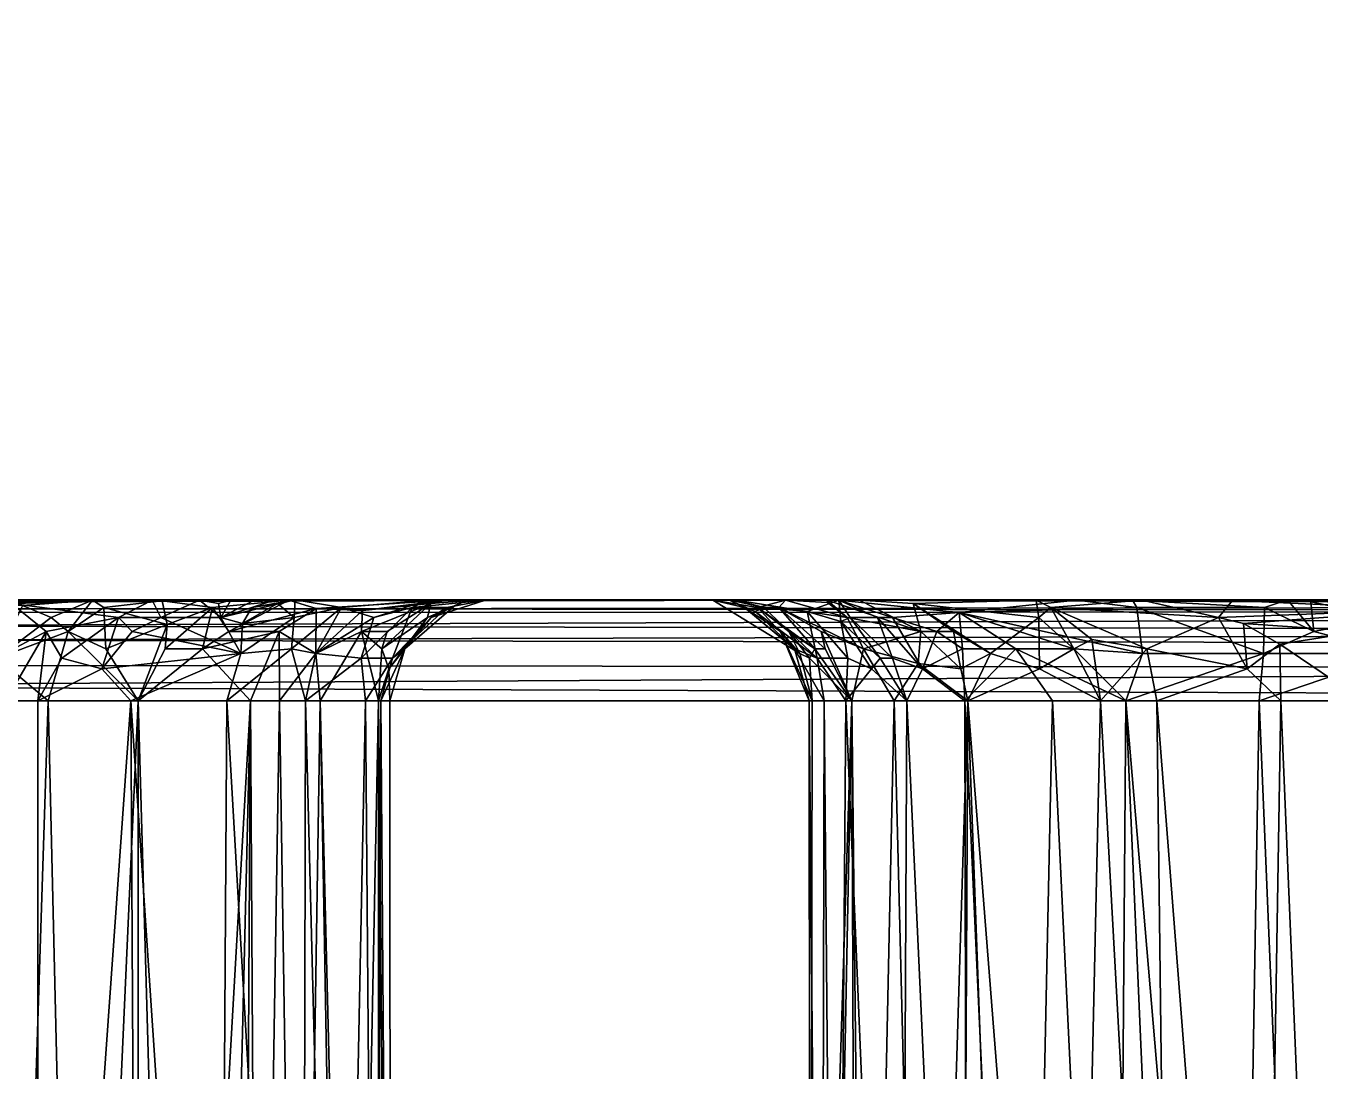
# Model space of a CAD drawing. Extents: x -30 to 83, y -53 to 60.
# Drawn here: x 15.013 to 16.295, y -11.967 to -10.932 of the extents above; entities that cross this region are included whole.
import ezdxf

# ---------------------------------------------------------------- set-up
doc = ezdxf.new("R2010")
doc.units = 0
doc.header["$MEASUREMENT"] = 0

msp = doc.modelspace()

# ---------------------------------------------------------------- linework, layer by layer
for points in [[(63.169998, -40), (-9.17, -40), (63.169998, 60)], [(-9.17, 60), (63.169998, 60), (-9.17, -40)], [(-7.187, 58, 2), (-7.187, -40, 2), (61.187, -40, 2)], [(61.187, 58, 2), (-7.187, 58, 2), (61.187, -40, 2)], [(-30, -1, 38), (30, -1, 38), (-30, -17, 38)], [(30, -17, 38), (-30, -17, 38), (30, -1, 38)], [(30, -2.998, 39.998001), (-30, -2.998, 39.998001), (-30, -15.003, 39.998001)], [(-30, -15.003, 39.998001), (30, -15.003, 39.998001), (30, -2.998, 39.998001)], [(5, -15, 40), (5, -3, 40), (75, -15, 40)], [(75, -3, 40), (75, -15, 40), (5, -3, 40)], [(9.998001, -13.003, 41.998001), (21.252998, -13.003, 41.998001), (21.252998, -7.997999, 41.998001)], [(9.998001, -13.003, 41.998001), (21.252998, -7.997999, 41.998001), (9.998001, -7.997999, 41.998001)], [(7.212134, -11.51441, 56.971416), (7.229168, -11.50251, 56.991844), (18.414324, -11.5113, 47.62907)], [(18.450401, -11.5, 47.6586), (7.229168, -11.50251, 56.991844), (14.61871, -11.5, 50.855831)], [(18.450401, -11.5, 47.6586), (18.414324, -11.5113, 47.62907), (7.229168, -11.50251, 56.991844)], [(15.689467, -11.5, 56.876308), (11.396806, -11.5, 58.370922), (11.592264, -11.5, 58.701111)], [(11.396806, -11.5, 58.370922), (15.689467, -11.5, 56.876308), (12.297519, -11.50736, 57.259716)], [(11.592264, -11.5, 58.701111), (11.752453, -11.5, 59.04977), (15.689467, -11.5, 56.876308)], [(11.752453, -11.5, 59.04977), (11.909678, -11.5, 59.563152), (15.689467, -11.5, 56.876308)], [(15.689467, -11.5, 56.876308), (12.741561, -11.5, 60.409756), (11.807437, -11.50345, 61.56966)], [(11.807437, -11.50345, 61.56966), (11.823029, -11.5113, 61.582664), (15.689467, -11.5, 56.876308)], [(21.153233, -11.5039, 50.370338), (15.689467, -11.5, 56.876308), (11.823029, -11.5113, 61.582664)], [(11.845847, -11.53553, 61.601704), (21.153233, -11.5039, 50.370338), (11.823029, -11.5113, 61.582664)], [(21.197603, -11.54905, 50.407356), (21.153233, -11.5039, 50.370338), (11.845847, -11.53553, 61.601704)], [(15.689467, -11.5, 56.876308), (11.909678, -11.5, 59.563152), (12.741561, -11.5, 60.409756)], [(12.344937, -11.50003, 57.273052), (12.297519, -11.50736, 57.259716), (15.689467, -11.5, 56.876308)], [(12.513123, -11.5, 57.124722), (12.344937, -11.50003, 57.273052), (15.689467, -11.5, 56.876308)], [(12.513123, -11.5, 57.124722), (15.689467, -11.5, 56.876308), (12.528602, -11.5009, 57.088043)], [(12.528602, -11.5009, 57.088043), (15.689467, -11.5, 56.876308), (12.549518, -11.50172, 57.044006)], [(12.574039, -11.50088, 57.009838), (12.549518, -11.50172, 57.044006), (15.689467, -11.5, 56.876308)], [(12.574039, -11.50088, 57.009838), (15.689467, -11.5, 56.876308), (12.58681, -11.50172, 56.963013)], [(12.58681, -11.50172, 56.963013), (15.689467, -11.5, 56.876308), (12.581861, -11.50736, 56.905426)], [(12.581861, -11.50736, 56.905426), (15.689467, -11.5, 56.876308), (12.633345, -11.50004, 56.805012)], [(12.633345, -11.50004, 56.805012), (15.689467, -11.5, 56.876308), (12.617993, -11.50088, 56.643757)], [(13.428635, -11.50015, 55.940186), (12.617993, -11.50088, 56.643757), (15.689467, -11.5, 56.876308)], [(13.580712, -11.50005, 55.928905), (13.428635, -11.50015, 55.940186), (15.689467, -11.5, 56.876308)], [(13.631744, -11.5, 55.917484), (13.580712, -11.50005, 55.928905), (15.689467, -11.5, 56.876308)], [(13.902311, -11.5, 55.740765), (13.631744, -11.5, 55.917484), (15.689467, -11.5, 56.876308)], [(13.902311, -11.5, 55.740765), (15.689467, -11.5, 56.876308), (14.003633, -11.50005, 55.574024)], [(14.003633, -11.50005, 55.574024), (15.689467, -11.5, 56.876308), (14.027215, -11.5, 55.513107)], [(14.027215, -11.5, 55.513107), (15.689467, -11.5, 56.876308), (14.050019, -11.50003, 55.335461)], [(14.926916, -11.5, 54.537899), (14.050019, -11.50003, 55.335461), (15.689467, -11.5, 56.876308)], [(18.450401, -11.5, 47.6586), (14.61871, -11.5, 50.855831), (17.981335, -11.5, 49.97583)], [(14.61871, -11.5, 50.855831), (16.275751, -11.5, 51.926258), (17.1075, -11.50005, 51.16386)], [(16.013796, -11.5001, 51.997631), (14.61871, -11.5, 50.855831), (15.838667, -11.50003, 52.131157)], [(14.79659, -11.50005, 53.347477), (15.079086, -11.50005, 53.378414), (14.61871, -11.5, 50.855831)], [(14.61871, -11.5, 50.855831), (17.472769, -11.50045, 50.56509), (17.981335, -11.5, 49.97583)], [(17.12355, -11.50007, 50.969975), (14.61871, -11.5, 50.855831), (17.1075, -11.50005, 51.16386)], [(17.240662, -11.50089, 50.74258), (14.61871, -11.5, 50.855831), (17.12355, -11.50007, 50.969975)], [(17.472769, -11.50045, 50.56509), (14.61871, -11.5, 50.855831), (17.240662, -11.50089, 50.74258)], [(16.2082, -11.50066, 51.937904), (16.275751, -11.5, 51.926258), (14.61871, -11.5, 50.855831)], [(16.118216, -11.50025, 51.955269), (16.2082, -11.50066, 51.937904), (14.61871, -11.5, 50.855831)], [(16.013796, -11.5001, 51.997631), (16.118216, -11.50025, 51.955269), (14.61871, -11.5, 50.855831)], [(14.61871, -11.5, 50.855831), (15.079086, -11.50005, 53.378414), (15.693526, -11.50007, 52.486973)], [(15.765453, -11.50003, 52.2351), (14.61871, -11.5, 50.855831), (15.693526, -11.50007, 52.486973)], [(15.806812, -11.50005, 52.1726), (14.61871, -11.5, 50.855831), (15.765453, -11.50003, 52.2351)], [(15.838667, -11.50003, 52.131157), (14.61871, -11.5, 50.855831), (15.806812, -11.50005, 52.1726)], [(14.79659, -11.50005, 53.347477), (15.009953, -11.50538, 53.3876), (15.079086, -11.50005, 53.378414)], [(15.138462, -11.50007, 54.475258), (14.998886, -11.50341, 54.50069), (14.926916, -11.5, 54.537899)], [(15.138462, -11.50007, 54.475258), (14.926916, -11.5, 54.537899), (15.689467, -11.5, 56.876308)], [(15.033449, -11.53126, 54.443924), (14.973663, -11.5629, 54.437923), (14.998886, -11.50341, 54.50069)], [(14.984871, -11.55774, 53.442886), (15.038434, -11.51735, 53.42062), (15.009953, -11.50538, 53.3876)], [(15.138462, -11.50007, 54.475258), (15.104853, -11.51735, 54.433914), (14.998886, -11.50341, 54.50069)], [(15.033449, -11.53126, 54.443924), (14.998886, -11.50341, 54.50069), (15.104853, -11.51735, 54.433914)], [(15.079086, -11.50005, 53.378414), (15.009953, -11.50538, 53.3876), (15.038434, -11.51735, 53.42062)], [(15.038434, -11.51735, 53.42062), (15.055278, -11.53126, 53.443844), (15.079086, -11.50005, 53.378414)], [(15.079086, -11.50005, 53.378414), (15.055278, -11.53126, 53.443844), (15.090442, -11.50736, 53.419144)], [(15.055278, -11.53126, 53.443844), (15.09228, -11.54843, 53.473419), (15.090442, -11.50736, 53.419144)], [(15.709281, -11.5, 52.681255), (15.693526, -11.50007, 52.486973), (15.079086, -11.50005, 53.378414)], [(15.709281, -11.5, 52.681255), (15.079086, -11.50005, 53.378414), (15.716861, -11.50005, 52.699501)], [(15.090442, -11.50736, 53.419144), (15.148177, -11.50088, 53.41468), (15.079086, -11.50005, 53.378414)], [(15.148177, -11.50088, 53.41468), (15.716861, -11.50005, 52.699501), (15.079086, -11.50005, 53.378414)], [(15.090442, -11.50736, 53.419144), (15.153021, -11.52431, 53.481735), (15.148177, -11.50088, 53.41468)], [(15.09228, -11.54843, 53.473419), (15.153021, -11.52431, 53.481735), (15.090442, -11.50736, 53.419144)], [(15.147003, -11.51735, 54.411972), (15.104853, -11.51735, 54.433914), (15.138462, -11.50007, 54.475258)], [(15.185266, -11.50003, 54.452057), (15.138462, -11.50007, 54.475258), (15.689467, -11.5, 56.876308)], [(15.185266, -11.50003, 54.452057), (15.147003, -11.51735, 54.411972), (15.138462, -11.50007, 54.475258)], [(15.206252, -11.51735, 54.372379), (15.147003, -11.51735, 54.411972), (15.185266, -11.50003, 54.452057)], [(15.273618, -11.50005, 53.495136), (15.148177, -11.50088, 53.41468), (15.198099, -11.50736, 53.478207)], [(15.81831, -11.50007, 52.876934), (15.716861, -11.50005, 52.699501), (15.148177, -11.50088, 53.41468)], [(15.273618, -11.50005, 53.495136), (15.81831, -11.50007, 52.876934), (15.148177, -11.50088, 53.41468)], [(15.148177, -11.50088, 53.41468), (15.153021, -11.52431, 53.481735), (15.198099, -11.50736, 53.478207)], [(15.188143, -11.54843, 53.531593), (15.198099, -11.50736, 53.478207), (15.151338, -11.54843, 53.505821)], [(15.153021, -11.52431, 53.481735), (15.151338, -11.54843, 53.505821), (15.198099, -11.50736, 53.478207)], [(15.239875, -11.5, 54.416199), (15.216265, -11.5001, 54.428101), (15.185266, -11.50003, 54.452057)], [(15.239875, -11.5, 54.416199), (15.185266, -11.50003, 54.452057), (15.689467, -11.5, 56.876308)], [(15.216265, -11.5001, 54.428101), (15.203926, -11.50341, 54.410473), (15.185266, -11.50003, 54.452057)], [(15.185266, -11.50003, 54.452057), (15.203926, -11.50341, 54.410473), (15.206252, -11.51735, 54.372379)], [(15.188143, -11.54843, 53.531593), (15.214136, -11.53126, 53.535568), (15.198099, -11.50736, 53.478207)], [(15.214136, -11.53126, 53.535568), (15.273618, -11.50005, 53.495136), (15.198099, -11.50736, 53.478207)], [(15.203926, -11.50341, 54.410473), (15.216265, -11.5001, 54.428101), (15.206252, -11.51735, 54.372379)], [(15.279975, -11.5, 54.382549), (15.206252, -11.51735, 54.372379), (15.260296, -11.5, 54.399807)], [(15.237139, -11.50736, 54.372211), (15.206252, -11.51735, 54.372379), (15.279975, -11.5, 54.382549)], [(15.239875, -11.5, 54.416199), (15.260296, -11.5, 54.399807), (15.206252, -11.51735, 54.372379)], [(15.239875, -11.5, 54.416199), (15.206252, -11.51735, 54.372379), (15.216265, -11.5001, 54.428101)], [(15.237139, -11.50736, 54.372211), (15.227762, -11.5234, 54.342865), (15.206252, -11.51735, 54.372379)], [(15.273618, -11.50005, 53.495136), (15.214136, -11.53126, 53.535568), (15.300651, -11.50834, 53.57468)], [(15.264044, -11.53126, 53.58334), (15.300651, -11.50834, 53.57468), (15.214136, -11.53126, 53.535568)], [(15.278907, -11.51735, 54.30463), (15.227762, -11.5234, 54.342865), (15.262488, -11.50341, 54.363464)], [(15.237139, -11.50736, 54.372211), (15.262488, -11.50341, 54.363464), (15.227762, -11.5234, 54.342865)], [(15.237139, -11.50736, 54.372211), (15.279975, -11.5, 54.382549), (15.262488, -11.50341, 54.363464)], [(15.689467, -11.5, 56.876308), (15.260296, -11.5, 54.399807), (15.239875, -11.5, 54.416199)], [(15.279975, -11.5, 54.382549), (15.260296, -11.5, 54.399807), (15.689467, -11.5, 56.876308)], [(15.279975, -11.5, 54.382549), (15.278907, -11.51735, 54.30463), (15.262488, -11.50341, 54.363464)], [(15.300651, -11.50834, 53.57468), (15.264044, -11.53126, 53.58334), (15.300425, -11.55309, 53.655743)], [(15.81831, -11.50007, 52.876934), (15.273618, -11.50005, 53.495136), (16.053648, -11.50003, 53.076649)], [(15.429634, -11.5001, 53.724354), (16.053648, -11.50003, 53.076649), (15.273618, -11.50005, 53.495136)], [(15.273618, -11.50005, 53.495136), (15.300651, -11.50834, 53.57468), (15.429634, -11.5001, 53.724354)], [(15.278907, -11.51735, 54.30463), (15.325753, -11.50736, 54.278461), (15.276185, -11.54843, 54.262466)], [(15.300425, -11.55309, 54.224625), (15.276185, -11.54843, 54.262466), (15.325753, -11.50736, 54.278461)], [(15.278907, -11.51735, 54.30463), (15.279975, -11.5, 54.382549), (15.325753, -11.50736, 54.278461)], [(15.325753, -11.50736, 54.278461), (15.279975, -11.5, 54.382549), (15.411632, -11.50003, 54.205029)], [(15.411632, -11.50003, 54.205029), (15.279975, -11.5, 54.382549), (15.689467, -11.5, 56.876308)], [(15.300425, -11.55309, 54.224625), (15.325753, -11.50736, 54.278461), (15.357841, -11.51735, 54.191727)], [(15.300425, -11.55309, 53.655743), (15.346457, -11.51038, 53.639591), (15.300651, -11.50834, 53.57468)], [(15.346457, -11.51038, 53.639591), (15.429634, -11.5001, 53.724354), (15.300651, -11.50834, 53.57468)], [(15.357841, -11.51735, 54.191727), (15.325753, -11.50736, 54.278461), (15.411632, -11.50003, 54.205029)], [(15.34522, -11.55774, 54.135109), (15.357841, -11.51735, 54.191727), (15.395658, -11.50736, 54.156006)], [(15.34522, -11.55774, 54.135109), (15.395658, -11.50736, 54.156006), (15.376247, -11.55774, 54.028633)], [(15.346457, -11.51038, 53.639591), (15.34546, -11.53126, 53.701569), (15.414113, -11.50341, 53.74382)], [(15.414113, -11.50341, 53.74382), (15.34546, -11.53126, 53.701569), (15.370965, -11.53126, 53.759529)], [(15.414113, -11.50341, 53.74382), (15.429634, -11.5001, 53.724354), (15.346457, -11.51038, 53.639591)], [(15.395658, -11.50736, 54.156006), (15.357841, -11.51735, 54.191727), (15.411632, -11.50003, 54.205029)], [(15.370965, -11.53126, 53.759529), (15.365804, -11.54843, 53.785313), (15.414113, -11.50341, 53.74382)], [(15.414113, -11.50341, 53.74382), (15.365804, -11.54843, 53.785313), (15.411115, -11.51735, 53.845585)], [(15.376247, -11.55774, 54.028633), (15.430023, -11.50736, 54.038116), (15.414736, -11.51735, 54.011288)], [(15.376247, -11.55774, 54.028633), (15.395658, -11.50736, 54.156006), (15.430023, -11.50736, 54.038116)], [(15.38853, -11.54843, 53.912125), (15.437158, -11.50653, 53.853256), (15.411115, -11.51735, 53.845585)], [(15.437158, -11.50653, 53.853256), (15.38853, -11.54843, 53.912125), (15.414736, -11.51735, 54.011288)], [(15.395658, -11.50736, 54.156006), (15.468518, -11.50003, 54.013382), (15.430023, -11.50736, 54.038116)], [(15.411632, -11.50003, 54.205029), (15.468518, -11.50003, 54.013382), (15.395658, -11.50736, 54.156006)], [(15.448676, -11.50089, 53.796497), (15.414113, -11.50341, 53.74382), (15.411115, -11.51735, 53.845585)], [(15.437158, -11.50653, 53.853256), (15.448676, -11.50089, 53.796497), (15.411115, -11.51735, 53.845585)], [(15.468518, -11.50003, 54.013382), (15.411632, -11.50003, 54.205029), (16.001436, -11.5, 53.652786)], [(15.689467, -11.5, 56.876308), (16.001436, -11.5, 53.652786), (15.411632, -11.50003, 54.205029)], [(15.414113, -11.50341, 53.74382), (15.448676, -11.50089, 53.796497), (15.429634, -11.5001, 53.724354)], [(15.468518, -11.50003, 54.013382), (15.448676, -11.50089, 53.796497), (15.414736, -11.51735, 54.011288)], [(15.414736, -11.51735, 54.011288), (15.430023, -11.50736, 54.038116), (15.468518, -11.50003, 54.013382)], [(15.437158, -11.50653, 53.853256), (15.414736, -11.51735, 54.011288), (15.448676, -11.50089, 53.796497)], [(16.001436, -11.5, 53.652786), (16.053648, -11.50003, 53.076649), (15.429634, -11.5001, 53.724354)], [(16.001436, -11.5, 53.652786), (15.429634, -11.5001, 53.724354), (15.448676, -11.50089, 53.796497)], [(16.001436, -11.5, 53.652786), (15.448676, -11.50089, 53.796497), (15.468518, -11.50003, 54.013382)], [(15.689467, -11.5, 56.876308), (21.153233, -11.5039, 50.370338), (21.137972, -11.5, 50.346172)], [(16.588837, -11.5, 53.045586), (15.689467, -11.5, 56.876308), (16.800699, -11.50001, 52.836594)], [(21.137972, -11.5, 50.346172), (18.078512, -11.5, 51.579571), (15.689467, -11.5, 56.876308)], [(17.415649, -11.5, 52.238571), (15.689467, -11.5, 56.876308), (18.078512, -11.5, 51.579571)], [(16.469257, -11.5, 53.098202), (16.392651, -11.50005, 53.114704), (15.689467, -11.5, 56.876308)], [(16.392651, -11.50005, 53.114704), (16.285587, -11.50173, 53.11187), (15.689467, -11.5, 56.876308)], [(15.689467, -11.5, 56.876308), (16.285587, -11.50173, 53.11187), (16.001436, -11.5, 53.652786)], [(16.588837, -11.5, 53.045586), (16.469257, -11.5, 53.098202), (15.689467, -11.5, 56.876308)], [(16.800699, -11.50001, 52.836594), (15.689467, -11.5, 56.876308), (17.415649, -11.5, 52.238571)], [(15.693526, -11.50007, 52.486973), (15.709281, -11.5, 52.681255), (15.724858, -11.50736, 52.52597)], [(15.693526, -11.50007, 52.486973), (15.73823, -11.50736, 52.4039), (15.765453, -11.50003, 52.2351)], [(15.724858, -11.50736, 52.52597), (15.779815, -11.55309, 52.470165), (15.693526, -11.50007, 52.486973)], [(15.779815, -11.55309, 52.470165), (15.73823, -11.50736, 52.4039), (15.693526, -11.50007, 52.486973)], [(15.716861, -11.50005, 52.699501), (15.744084, -11.50736, 52.671936), (15.709281, -11.5, 52.681255)], [(15.735536, -11.5113, 52.550125), (15.709281, -11.5, 52.681255), (15.744084, -11.50736, 52.671936)], [(15.735536, -11.5113, 52.550125), (15.724858, -11.50736, 52.52597), (15.709281, -11.5, 52.681255)], [(15.81831, -11.50007, 52.876934), (15.7869, -11.5113, 52.760021), (15.716861, -11.50005, 52.699501)], [(15.744084, -11.50736, 52.671936), (15.716861, -11.50005, 52.699501), (15.7869, -11.5113, 52.760021)], [(15.760638, -11.53126, 52.52597), (15.724858, -11.50736, 52.52597), (15.774306, -11.54843, 52.548435)], [(15.735536, -11.5113, 52.550125), (15.774306, -11.54843, 52.548435), (15.724858, -11.50736, 52.52597)], [(15.760638, -11.53126, 52.52597), (15.779815, -11.55309, 52.470165), (15.724858, -11.50736, 52.52597)], [(15.796821, -11.55774, 52.65781), (15.735536, -11.5113, 52.550125), (15.744084, -11.50736, 52.671936)], [(15.758877, -11.50736, 52.333076), (15.765453, -11.50003, 52.2351), (15.73823, -11.50736, 52.4039)], [(15.768663, -11.53126, 52.43425), (15.73823, -11.50736, 52.4039), (15.779815, -11.55309, 52.470165)], [(15.794508, -11.54843, 52.381889), (15.73823, -11.50736, 52.4039), (15.768663, -11.53126, 52.43425)], [(15.73823, -11.50736, 52.4039), (15.794508, -11.54843, 52.381889), (15.758877, -11.50736, 52.333076)], [(15.744084, -11.50736, 52.671936), (15.7869, -11.5113, 52.760021), (15.796821, -11.55774, 52.65781)], [(15.758877, -11.50736, 52.333076), (15.826512, -11.51735, 52.238487), (15.765453, -11.50003, 52.2351)], [(15.804881, -11.54843, 52.349823), (15.758877, -11.50736, 52.333076), (15.794508, -11.54843, 52.381889)], [(15.804881, -11.54843, 52.349823), (15.800844, -11.53126, 52.323833), (15.758877, -11.50736, 52.333076)], [(15.826512, -11.51735, 52.238487), (15.758877, -11.50736, 52.333076), (15.842811, -11.54843, 52.268463)], [(15.800844, -11.53126, 52.323833), (15.842811, -11.54843, 52.268463), (15.758877, -11.50736, 52.333076)], [(15.807179, -11.50258, 52.203995), (15.806812, -11.50005, 52.1726), (15.765453, -11.50003, 52.2351)], [(15.807179, -11.50258, 52.203995), (15.765453, -11.50003, 52.2351), (15.826512, -11.51735, 52.238487)], [(15.820311, -11.52128, 52.796471), (15.7869, -11.5113, 52.760021), (15.81831, -11.50007, 52.876934)], [(15.806812, -11.50005, 52.1726), (15.899407, -11.53126, 52.169128), (15.838667, -11.50003, 52.131157)], [(15.807179, -11.50258, 52.203995), (15.826512, -11.51735, 52.238487), (15.806812, -11.50005, 52.1726)], [(15.899407, -11.53126, 52.169128), (15.806812, -11.50005, 52.1726), (15.826512, -11.51735, 52.238487)], [(16.053648, -11.50003, 53.076649), (15.937619, -11.51235, 52.954426), (15.81831, -11.50007, 52.876934)], [(15.871512, -11.51735, 52.876141), (15.81831, -11.50007, 52.876934), (15.937619, -11.51235, 52.954426)], [(15.871512, -11.51735, 52.876141), (15.856635, -11.51735, 52.857601), (15.81831, -11.50007, 52.876934)], [(15.856635, -11.51735, 52.857601), (15.829375, -11.51735, 52.818676), (15.81831, -11.50007, 52.876934)], [(15.820311, -11.52128, 52.796471), (15.81831, -11.50007, 52.876934), (15.829375, -11.51735, 52.818676)], [(15.891919, -11.50341, 52.111351), (15.838667, -11.50003, 52.131157), (15.899407, -11.53126, 52.169128)], [(15.838667, -11.50003, 52.131157), (15.891919, -11.50341, 52.111351), (16.013796, -11.5001, 51.997631)], [(16.016447, -11.51735, 52.05418), (16.013796, -11.5001, 51.997631), (15.891919, -11.50341, 52.111351)], [(15.899407, -11.53126, 52.169128), (15.931991, -11.53126, 52.136543), (15.891919, -11.50341, 52.111351)], [(15.968365, -11.55309, 52.126572), (15.891919, -11.50341, 52.111351), (15.931991, -11.53126, 52.136543)], [(15.968365, -11.55309, 52.126572), (16.016447, -11.51735, 52.05418), (15.891919, -11.50341, 52.111351)], [(15.937619, -11.51235, 52.954426), (16.053648, -11.50003, 53.076649), (16.113314, -11.50736, 53.061829)], [(15.937619, -11.51235, 52.954426), (16.113314, -11.50736, 53.061829), (16.118942, -11.55309, 53.008808)], [(16.001436, -11.5, 53.652786), (16.262663, -11.5, 53.125404), (16.109064, -11.50005, 53.096115)], [(16.001436, -11.5, 53.652786), (16.109064, -11.50005, 53.096115), (16.053648, -11.50003, 53.076649)], [(16.262663, -11.5, 53.125404), (16.001436, -11.5, 53.652786), (16.285587, -11.50173, 53.11187)], [(16.028419, -11.50736, 52.025719), (16.013796, -11.5001, 51.997631), (16.016447, -11.51735, 52.05418)], [(16.013796, -11.5001, 51.997631), (16.028419, -11.50736, 52.025719), (16.118216, -11.50025, 51.955269)], [(16.016447, -11.51735, 52.05418), (16.051025, -11.54843, 52.069141), (16.028419, -11.50736, 52.025719)], [(16.194235, -11.51735, 51.989471), (16.118216, -11.50025, 51.955269), (16.028419, -11.50736, 52.025719)], [(16.028419, -11.50736, 52.025719), (16.051025, -11.54843, 52.069141), (16.068794, -11.53913, 52.054089)], [(16.068794, -11.53913, 52.054089), (16.123327, -11.54843, 52.038403), (16.028419, -11.50736, 52.025719)], [(16.194235, -11.51735, 51.989471), (16.028419, -11.50736, 52.025719), (16.123327, -11.54843, 52.038403)], [(16.109064, -11.50005, 53.096115), (16.113314, -11.50736, 53.061829), (16.053648, -11.50003, 53.076649)], [(16.262663, -11.5, 53.125404), (16.239681, -11.50736, 53.087799), (16.109064, -11.50005, 53.096115)], [(16.239681, -11.50736, 53.087799), (16.113314, -11.50736, 53.061829), (16.109064, -11.50005, 53.096115)], [(16.113314, -11.50736, 53.061829), (16.239681, -11.50736, 53.087799), (16.238754, -11.55309, 53.03537)], [(16.118942, -11.55309, 53.008808), (16.113314, -11.50736, 53.061829), (16.238754, -11.55309, 53.03537)], [(16.2082, -11.50066, 51.937904), (16.118216, -11.50025, 51.955269), (16.194235, -11.51735, 51.989471)], [(16.2082, -11.50066, 51.937904), (16.194235, -11.51735, 51.989471), (16.403603, -11.50933, 51.979355)], [(16.2082, -11.50066, 51.937904), (16.403603, -11.50933, 51.979355), (16.275751, -11.5, 51.926258)], [(16.238754, -11.55309, 53.03537), (16.239681, -11.50736, 53.087799), (16.288832, -11.53126, 53.054165)], [(16.262663, -11.5, 53.125404), (16.288832, -11.53126, 53.054165), (16.239681, -11.50736, 53.087799)], [(16.285587, -11.50173, 53.11187), (16.288832, -11.53126, 53.054165), (16.262663, -11.5, 53.125404)], [(16.378077, -11.50004, 51.935654), (16.275751, -11.5, 51.926258), (16.403603, -11.50933, 51.979355)], [(16.378077, -11.50004, 51.935654), (17.1075, -11.50005, 51.16386), (16.275751, -11.5, 51.926258)], [(16.285587, -11.50173, 53.11187), (16.392651, -11.50005, 53.114704), (16.35994, -11.51735, 53.066086)], [(16.35994, -11.51735, 53.066086), (16.288832, -11.53126, 53.054165), (16.285587, -11.50173, 53.11187)], [(7.212134, -11.51441, 56.971416), (18.397905, -11.53126, 47.609383), (7.185363, -11.55774, 56.939327)], [(18.414324, -11.5113, 47.62907), (18.397905, -11.53126, 47.609383), (7.212134, -11.51441, 56.971416)], [(15.038434, -11.51735, 53.42062), (14.984871, -11.55774, 53.442886), (15.055278, -11.53126, 53.443844)], [(15.033449, -11.53126, 54.443924), (15.104853, -11.51735, 54.433914), (15.048836, -11.55774, 54.418839)], [(15.088406, -11.56805, 54.398655), (15.048836, -11.55774, 54.418839), (15.104853, -11.51735, 54.433914)], [(15.104853, -11.51735, 54.433914), (15.118514, -11.53126, 54.408695), (15.088406, -11.56805, 54.398655)], [(15.147003, -11.51735, 54.411972), (15.118514, -11.53126, 54.408695), (15.104853, -11.51735, 54.433914)], [(15.226157, -11.55309, 54.311535), (15.118514, -11.53126, 54.408695), (15.147003, -11.51735, 54.411972)], [(15.206252, -11.51735, 54.372379), (15.226157, -11.55309, 54.311535), (15.147003, -11.51735, 54.411972)], [(15.206252, -11.51735, 54.372379), (15.227762, -11.5234, 54.342865), (15.226157, -11.55309, 54.311535)], [(15.226157, -11.55309, 54.311535), (15.278907, -11.51735, 54.30463), (15.276185, -11.54843, 54.262466)], [(15.278907, -11.51735, 54.30463), (15.226157, -11.55309, 54.311535), (15.227762, -11.5234, 54.342865)], [(15.300425, -11.55309, 53.655743), (15.34546, -11.53126, 53.701569), (15.346457, -11.51038, 53.639591)], [(15.357841, -11.51735, 54.191727), (15.34522, -11.55774, 54.135109), (15.300425, -11.55309, 54.224625)], [(15.365804, -11.54843, 53.785313), (15.372811, -11.56805, 53.852337), (15.411115, -11.51735, 53.845585)], [(15.372811, -11.56805, 53.852337), (15.38853, -11.54843, 53.912125), (15.411115, -11.51735, 53.845585)], [(15.38853, -11.54843, 53.912125), (15.376247, -11.55774, 54.028633), (15.414736, -11.51735, 54.011288)], [(15.796821, -11.55774, 52.65781), (15.774306, -11.54843, 52.548435), (15.735536, -11.5113, 52.550125)], [(15.820311, -11.52128, 52.796471), (15.82719, -11.55774, 52.741241), (15.7869, -11.5113, 52.760021)], [(15.82719, -11.55774, 52.741241), (15.796821, -11.55774, 52.65781), (15.7869, -11.5113, 52.760021)], [(15.820311, -11.52128, 52.796471), (15.829375, -11.51735, 52.818676), (15.859237, -11.55774, 52.799648)], [(15.850738, -11.56805, 52.7789), (15.820311, -11.52128, 52.796471), (15.859237, -11.55774, 52.799648)], [(15.850738, -11.56805, 52.7789), (15.82719, -11.55774, 52.741241), (15.820311, -11.52128, 52.796471)], [(15.826512, -11.51735, 52.238487), (15.842811, -11.54843, 52.268463), (15.899407, -11.53126, 52.169128)], [(15.871583, -11.55774, 52.81813), (15.829375, -11.51735, 52.818676), (15.856635, -11.51735, 52.857601)], [(15.871583, -11.55774, 52.81813), (15.859237, -11.55774, 52.799648), (15.829375, -11.51735, 52.818676)], [(15.871583, -11.55774, 52.81813), (15.856635, -11.51735, 52.857601), (15.901317, -11.56805, 52.851131)], [(15.871512, -11.51735, 52.876141), (15.901317, -11.56805, 52.851131), (15.856635, -11.51735, 52.857601)], [(15.937619, -11.51235, 52.954426), (15.915346, -11.53126, 52.899456), (15.871512, -11.51735, 52.876141)], [(15.915346, -11.53126, 52.899456), (15.901317, -11.56805, 52.851131), (15.871512, -11.51735, 52.876141)], [(15.940893, -11.54843, 52.905685), (15.915346, -11.53126, 52.899456), (15.937619, -11.51235, 52.954426)], [(16.051025, -11.54843, 52.982796), (15.993431, -11.54843, 52.947842), (15.937619, -11.51235, 52.954426)], [(16.118942, -11.55309, 53.008808), (16.051025, -11.54843, 52.982796), (15.937619, -11.51235, 52.954426)], [(15.993431, -11.54843, 52.947842), (15.940893, -11.54843, 52.905685), (15.937619, -11.51235, 52.954426)], [(16.017027, -11.56805, 52.099323), (16.016447, -11.51735, 52.05418), (15.968365, -11.55309, 52.126572)], [(16.051025, -11.54843, 52.069141), (16.016447, -11.51735, 52.05418), (16.017027, -11.56805, 52.099323)], [(16.123327, -11.54843, 52.038403), (16.222803, -11.56805, 52.024433), (16.194235, -11.51735, 51.989471)], [(16.403603, -11.50933, 51.979355), (16.194235, -11.51735, 51.989471), (16.218914, -11.5234, 51.994831)], [(16.218914, -11.5234, 51.994831), (16.194235, -11.51735, 51.989471), (16.222803, -11.56805, 52.024433)], [(16.403603, -11.50933, 51.979355), (16.218914, -11.5234, 51.994831), (16.334871, -11.53126, 51.99979)], [(16.35994, -11.51735, 53.066086), (16.372122, -11.55309, 53.031006), (16.288832, -11.53126, 53.054165)], [(18.383608, -11.56805, 47.592243), (7.185363, -11.55774, 56.939327), (18.397905, -11.53126, 47.609383)], [(15.033449, -11.53126, 54.443924), (14.993442, -11.6, 54.425739), (14.973663, -11.5629, 54.437923)], [(15.035302, -11.6, 53.466831), (15.055278, -11.53126, 53.443844), (14.984871, -11.55774, 53.442886)], [(14.993442, -11.6, 54.425739), (15.033449, -11.53126, 54.443924), (15.024978, -11.6, 54.417042)], [(15.033449, -11.53126, 54.443924), (15.048836, -11.55774, 54.418839), (15.024978, -11.6, 54.417042)], [(15.035302, -11.6, 53.466831), (15.124617, -11.6, 53.507172), (15.055278, -11.53126, 53.443844)], [(15.09228, -11.54843, 53.473419), (15.055278, -11.53126, 53.443844), (15.124617, -11.6, 53.507172)], [(15.088406, -11.56805, 54.398655), (15.118514, -11.53126, 54.408695), (15.226157, -11.55309, 54.311535)], [(15.09228, -11.54843, 53.473419), (15.124617, -11.6, 53.507172), (15.153021, -11.52431, 53.481735)], [(15.124617, -11.6, 53.507172), (15.151338, -11.54843, 53.505821), (15.153021, -11.52431, 53.481735)], [(15.188143, -11.54843, 53.531593), (15.264044, -11.53126, 53.58334), (15.214136, -11.53126, 53.535568)], [(15.235717, -11.6, 53.594513), (15.264044, -11.53126, 53.58334), (15.188143, -11.54843, 53.531593)], [(15.264468, -11.6, 53.627293), (15.264044, -11.53126, 53.58334), (15.235717, -11.6, 53.594513)], [(15.264468, -11.6, 53.627293), (15.300425, -11.55309, 53.655743), (15.264044, -11.53126, 53.58334)], [(15.304596, -11.6, 53.685638), (15.34546, -11.53126, 53.701569), (15.300425, -11.55309, 53.655743)], [(15.304596, -11.6, 53.685638), (15.362389, -11.6, 53.840401), (15.34546, -11.53126, 53.701569)], [(15.34546, -11.53126, 53.701569), (15.365804, -11.54843, 53.785313), (15.370965, -11.53126, 53.759529)], [(15.365804, -11.54843, 53.785313), (15.34546, -11.53126, 53.701569), (15.362389, -11.6, 53.840401)], [(15.774306, -11.54843, 52.548435), (15.788837, -11.6, 52.52597), (15.760638, -11.53126, 52.52597)], [(15.792041, -11.6, 52.477043), (15.779815, -11.55309, 52.470165), (15.760638, -11.53126, 52.52597)], [(15.792041, -11.6, 52.477043), (15.760638, -11.53126, 52.52597), (15.788837, -11.6, 52.52597)], [(15.779815, -11.55309, 52.470165), (15.789374, -11.55774, 52.42662), (15.768663, -11.53126, 52.43425)], [(15.768663, -11.53126, 52.43425), (15.789374, -11.55774, 52.42662), (15.794508, -11.54843, 52.381889)], [(15.804881, -11.54843, 52.349823), (15.831285, -11.6, 52.32465), (15.800844, -11.53126, 52.323833)], [(15.800844, -11.53126, 52.323833), (15.831285, -11.6, 52.32465), (15.842811, -11.54843, 52.268463)], [(15.896728, -11.5629, 52.204109), (15.899407, -11.53126, 52.169128), (15.842811, -11.54843, 52.268463)], [(15.896728, -11.5629, 52.204109), (15.939097, -11.56805, 52.160633), (15.899407, -11.53126, 52.169128)], [(15.931991, -11.53126, 52.136543), (15.899407, -11.53126, 52.169128), (15.939097, -11.56805, 52.160633)], [(15.940893, -11.54843, 52.905685), (15.901317, -11.56805, 52.851131), (15.915346, -11.53126, 52.899456)], [(15.939097, -11.56805, 52.160633), (15.968365, -11.55309, 52.126572), (15.931991, -11.53126, 52.136543)], [(16.254913, -11.54378, 52.009365), (16.334871, -11.53126, 51.99979), (16.218914, -11.5234, 51.994831)], [(16.222803, -11.56805, 52.024433), (16.254913, -11.54378, 52.009365), (16.218914, -11.5234, 51.994831)], [(16.288832, -11.53126, 53.054165), (16.372122, -11.55309, 53.031006), (16.238754, -11.55309, 53.03537)], [(16.254913, -11.54378, 52.009365), (16.337807, -11.6, 52.028702), (16.334871, -11.53126, 51.99979)], [(11.845847, -11.53553, 61.601704), (11.864437, -11.6, 61.61721), (21.197603, -11.54905, 50.407356)], [(16.07752, -11.6, 52.072811), (16.068794, -11.53913, 52.054089), (16.051025, -11.54843, 52.069141)], [(16.068794, -11.53913, 52.054089), (16.07752, -11.6, 52.072811), (16.123327, -11.54843, 52.038403)], [(16.25617, -11.6, 52.027634), (16.254913, -11.54378, 52.009365), (16.222803, -11.56805, 52.024433)], [(16.25617, -11.6, 52.027634), (16.337807, -11.6, 52.028702), (16.254913, -11.54378, 52.009365)], [(7.153762, -11.59938, 56.953491), (7.185363, -11.55774, 56.939327), (18.379839, -11.6, 47.587738)], [(18.383608, -11.56805, 47.592243), (18.379839, -11.6, 47.587738), (7.185363, -11.55774, 56.939327)], [(21.208832, -11.6, 50.416733), (21.197603, -11.54905, 50.407356), (11.864437, -11.6, 61.61721)], [(14.95052, -11.6, 53.44706), (15.035302, -11.6, 53.466831), (14.984871, -11.55774, 53.442886)], [(15.024978, -11.6, 54.417042), (15.048836, -11.55774, 54.418839), (15.088406, -11.56805, 54.398655)], [(15.226157, -11.55309, 54.311535), (15.1171, -11.6, 54.376511), (15.088406, -11.56805, 54.398655)], [(15.1171, -11.6, 54.376511), (15.226157, -11.55309, 54.311535), (15.212291, -11.6, 54.306717)], [(15.188143, -11.54843, 53.531593), (15.151338, -11.54843, 53.505821), (15.124617, -11.6, 53.507172)], [(15.235717, -11.6, 53.594513), (15.188143, -11.54843, 53.531593), (15.124617, -11.6, 53.507172)], [(15.212291, -11.6, 54.306717), (15.276185, -11.54843, 54.262466), (15.290257, -11.6, 54.217907)], [(15.226157, -11.55309, 54.311535), (15.276185, -11.54843, 54.262466), (15.212291, -11.6, 54.306717)], [(15.300425, -11.55309, 53.655743), (15.264468, -11.6, 53.627293), (15.304596, -11.6, 53.685638)], [(15.300425, -11.55309, 54.224625), (15.290257, -11.6, 54.217907), (15.276185, -11.54843, 54.262466)], [(15.300425, -11.55309, 54.224625), (15.34522, -11.55774, 54.135109), (15.290257, -11.6, 54.217907)], [(15.290257, -11.6, 54.217907), (15.34522, -11.55774, 54.135109), (15.349498, -11.6, 54.095631)], [(15.376247, -11.55774, 54.028633), (15.349498, -11.6, 54.095631), (15.34522, -11.55774, 54.135109)], [(15.376247, -11.55774, 54.028633), (15.364899, -11.6, 54.037704), (15.349498, -11.6, 54.095631)], [(15.362389, -11.6, 53.840401), (15.372811, -11.56805, 53.852337), (15.365804, -11.54843, 53.785313)], [(15.37361, -11.6, 53.953789), (15.364899, -11.6, 54.037704), (15.38853, -11.54843, 53.912125)], [(15.376247, -11.55774, 54.028633), (15.38853, -11.54843, 53.912125), (15.364899, -11.6, 54.037704)], [(15.38853, -11.54843, 53.912125), (15.372811, -11.56805, 53.852337), (15.37361, -11.6, 53.953789)], [(15.788837, -11.6, 52.52597), (15.774306, -11.54843, 52.548435), (15.803736, -11.6, 52.644672)], [(15.796821, -11.55774, 52.65781), (15.803736, -11.6, 52.644672), (15.774306, -11.54843, 52.548435)], [(15.779815, -11.55309, 52.470165), (15.792041, -11.6, 52.477043), (15.789374, -11.55774, 52.42662)], [(15.789374, -11.55774, 52.42662), (15.831285, -11.6, 52.32465), (15.794508, -11.54843, 52.381889)], [(15.792041, -11.6, 52.477043), (15.831285, -11.6, 52.32465), (15.789374, -11.55774, 52.42662)], [(15.794508, -11.54843, 52.381889), (15.831285, -11.6, 52.32465), (15.804881, -11.54843, 52.349823)], [(15.803736, -11.6, 52.644672), (15.796821, -11.55774, 52.65781), (15.82514, -11.6, 52.712135)], [(15.82719, -11.55774, 52.741241), (15.82514, -11.6, 52.712135), (15.796821, -11.55774, 52.65781)], [(15.82719, -11.55774, 52.741241), (15.850738, -11.56805, 52.7789), (15.82514, -11.6, 52.712135)], [(15.831285, -11.6, 52.32465), (15.873202, -11.6, 52.248253), (15.842811, -11.54843, 52.268463)], [(15.896728, -11.5629, 52.204109), (15.842811, -11.54843, 52.268463), (15.873202, -11.6, 52.248253)], [(15.885739, -11.6, 52.818172), (15.850738, -11.56805, 52.7789), (15.859237, -11.55774, 52.799648)], [(15.859237, -11.55774, 52.799648), (15.871583, -11.55774, 52.81813), (15.885739, -11.6, 52.818172)], [(15.871583, -11.55774, 52.81813), (15.901317, -11.56805, 52.851131), (15.885739, -11.6, 52.818172)], [(15.940893, -11.54843, 52.905685), (15.943163, -11.6, 52.887066), (15.901317, -11.56805, 52.851131)], [(15.939097, -11.56805, 52.160633), (15.945935, -11.6, 52.165833), (15.968365, -11.55309, 52.126572)], [(15.940893, -11.54843, 52.905685), (15.993431, -11.54843, 52.947842), (15.943163, -11.6, 52.887066)], [(16.029757, -11.6, 52.952911), (15.943163, -11.6, 52.887066), (15.993431, -11.54843, 52.947842)], [(15.968365, -11.55309, 52.126572), (15.945935, -11.6, 52.165833), (16.017027, -11.56805, 52.099323)], [(16.051025, -11.54843, 52.982796), (16.102665, -11.6, 52.989662), (15.993431, -11.54843, 52.947842)], [(16.029757, -11.6, 52.952911), (15.993431, -11.54843, 52.947842), (16.102665, -11.6, 52.989662)], [(16.051025, -11.54843, 52.069141), (16.017027, -11.56805, 52.099323), (16.07752, -11.6, 52.072811)], [(16.118942, -11.55309, 53.008808), (16.102665, -11.6, 52.989662), (16.051025, -11.54843, 52.982796)], [(16.133383, -11.6, 52.05109), (16.123327, -11.54843, 52.038403), (16.07752, -11.6, 52.072811)], [(16.102665, -11.6, 52.989662), (16.238754, -11.55309, 53.03537), (16.234413, -11.6, 53.022881)], [(16.238754, -11.55309, 53.03537), (16.102665, -11.6, 52.989662), (16.118942, -11.55309, 53.008808)], [(16.123327, -11.54843, 52.038403), (16.133383, -11.6, 52.05109), (16.222803, -11.56805, 52.024433)], [(16.234413, -11.6, 53.022881), (16.372122, -11.55309, 53.031006), (16.370228, -11.6, 53.01897)], [(16.238754, -11.55309, 53.03537), (16.372122, -11.55309, 53.031006), (16.234413, -11.6, 53.022881)], [(15.088406, -11.56805, 54.398655), (15.1171, -11.6, 54.376511), (15.024978, -11.6, 54.417042)], [(15.362389, -11.6, 53.840401), (15.37361, -11.6, 53.953789), (15.372811, -11.56805, 53.852337)], [(15.885739, -11.6, 52.818172), (15.82514, -11.6, 52.712135), (15.850738, -11.56805, 52.7789)], [(15.896728, -11.5629, 52.204109), (15.873202, -11.6, 52.248253), (15.945935, -11.6, 52.165833)], [(15.943163, -11.6, 52.887066), (15.885739, -11.6, 52.818172), (15.901317, -11.56805, 52.851131)], [(15.939097, -11.56805, 52.160633), (15.896728, -11.5629, 52.204109), (15.945935, -11.6, 52.165833)], [(16.017027, -11.56805, 52.099323), (15.945935, -11.6, 52.165833), (16.07752, -11.6, 52.072811)], [(16.133383, -11.6, 52.05109), (16.25617, -11.6, 52.027634), (16.222803, -11.56805, 52.024433)], [(18.379839, -12.9, 47.587738), (6.012379, -12.9, 57.905735), (7.153762, -11.59938, 56.953491)], [(18.379839, -11.6, 47.587738), (18.379839, -12.9, 47.587738), (7.153762, -11.59938, 56.953491)], [(10.890836, -12.9, 62.784191), (21.208832, -12.9, 50.416733), (11.864437, -11.6, 61.61721)], [(21.208832, -11.6, 50.416733), (11.864437, -11.6, 61.61721), (21.208832, -12.9, 50.416733)], [(15.024978, -12.9, 54.417042), (14.863715, -12.9, 54.439953), (14.993442, -11.6, 54.425739)], [(14.95052, -11.6, 53.44706), (14.993442, -12.9, 53.454628), (15.035302, -11.6, 53.466831)], [(14.993442, -11.6, 54.425739), (15.024978, -11.6, 54.417042), (15.024978, -12.9, 54.417042)], [(15.065962, -12.9, 53.478245), (15.035302, -11.6, 53.466831), (14.993442, -12.9, 53.454628)], [(15.124617, -12.9, 54.373192), (15.024978, -12.9, 54.417042), (15.1171, -11.6, 54.376511)], [(15.024978, -11.6, 54.417042), (15.1171, -11.6, 54.376511), (15.024978, -12.9, 54.417042)], [(15.124617, -11.6, 53.507172), (15.035302, -11.6, 53.466831), (15.065962, -12.9, 53.478245)], [(15.065962, -12.9, 53.478245), (15.124617, -12.9, 53.507172), (15.124617, -11.6, 53.507172)], [(15.124617, -12.9, 54.373192), (15.1171, -11.6, 54.376511), (15.203904, -12.9, 54.315655)], [(15.212291, -11.6, 54.306717), (15.203904, -12.9, 54.315655), (15.1171, -11.6, 54.376511)], [(15.124617, -12.9, 53.507172), (15.161407, -12.9, 53.530613), (15.124617, -11.6, 53.507172)], [(15.235717, -11.6, 53.594513), (15.124617, -11.6, 53.507172), (15.161407, -12.9, 53.530613)], [(15.161407, -12.9, 53.530613), (15.204216, -12.9, 53.564354), (15.235717, -11.6, 53.594513)], [(15.203904, -12.9, 54.315655), (15.212291, -11.6, 54.306717), (15.287032, -12.9, 54.222305)], [(15.228172, -12.9, 53.586628), (15.235717, -11.6, 53.594513), (15.204216, -12.9, 53.564354)], [(15.212291, -11.6, 54.306717), (15.290257, -11.6, 54.217907), (15.287032, -12.9, 54.222305)], [(15.228172, -12.9, 53.586628), (15.243255, -12.9, 53.60239), (15.235717, -11.6, 53.594513)], [(15.235717, -11.6, 53.594513), (15.243255, -12.9, 53.60239), (15.264468, -11.6, 53.627293)], [(15.243255, -12.9, 53.60239), (15.284197, -12.9, 53.6534), (15.264468, -11.6, 53.627293)], [(15.264468, -11.6, 53.627293), (15.284197, -12.9, 53.6534), (15.304596, -11.6, 53.685638)], [(15.284197, -12.9, 53.6534), (15.327775, -12.9, 53.72887), (15.304596, -11.6, 53.685638)], [(15.287032, -12.9, 54.222305), (15.290257, -11.6, 54.217907), (15.323511, -12.9, 54.158516)], [(15.290257, -11.6, 54.217907), (15.349498, -11.6, 54.095631), (15.323511, -12.9, 54.158516)], [(15.327775, -12.9, 53.72887), (15.336557, -12.9, 53.74884), (15.304596, -11.6, 53.685638)], [(15.304596, -11.6, 53.685638), (15.336557, -12.9, 53.74884), (15.362389, -11.6, 53.840401)], [(15.360132, -12.9, 54.05619), (15.323511, -12.9, 54.158516), (15.349498, -11.6, 54.095631)], [(15.336557, -12.9, 53.74884), (15.36277, -12.9, 53.831959), (15.362389, -11.6, 53.840401)], [(15.349498, -11.6, 54.095631), (15.364899, -11.6, 54.037704), (15.360132, -12.9, 54.05619)], [(15.360132, -12.9, 54.05619), (15.364899, -11.6, 54.037704), (15.374268, -12.9, 53.945633)], [(15.36277, -12.9, 53.831959), (15.374268, -12.9, 53.945633), (15.362389, -11.6, 53.840401)], [(15.37361, -11.6, 53.953789), (15.362389, -11.6, 53.840401), (15.374268, -12.9, 53.945633)], [(15.37361, -11.6, 53.953789), (15.374268, -12.9, 53.945633), (15.364899, -11.6, 54.037704)], [(15.790739, -12.9, 52.569546), (15.788837, -11.6, 52.52597), (15.800689, -12.9, 52.634186)], [(15.803736, -11.6, 52.644672), (15.800689, -12.9, 52.634186), (15.788837, -11.6, 52.52597)], [(15.790739, -12.9, 52.569546), (15.790025, -12.9, 52.493271), (15.788837, -11.6, 52.52597)], [(15.792041, -11.6, 52.477043), (15.788837, -11.6, 52.52597), (15.790025, -12.9, 52.493271)], [(15.805871, -12.9, 52.396561), (15.831285, -11.6, 52.32465), (15.790025, -12.9, 52.493271)], [(15.792041, -11.6, 52.477043), (15.790025, -12.9, 52.493271), (15.831285, -11.6, 52.32465)], [(15.815481, -12.9, 52.686653), (15.800689, -12.9, 52.634186), (15.803736, -11.6, 52.644672)], [(15.82514, -11.6, 52.712135), (15.815481, -12.9, 52.686653), (15.803736, -11.6, 52.644672)], [(15.805871, -12.9, 52.396561), (15.835676, -12.9, 52.314655), (15.831285, -11.6, 52.32465)], [(15.879262, -12.9, 52.812756), (15.815481, -12.9, 52.686653), (15.82514, -11.6, 52.712135)], [(15.885739, -11.6, 52.818172), (15.879262, -12.9, 52.812756), (15.82514, -11.6, 52.712135)], [(15.835676, -12.9, 52.314655), (15.845328, -12.9, 52.29509), (15.831285, -11.6, 52.32465)], [(15.831285, -11.6, 52.32465), (15.845328, -12.9, 52.29509), (15.873202, -11.6, 52.248253)], [(15.905807, -12.9, 52.204575), (15.873202, -11.6, 52.248253), (15.845328, -12.9, 52.29509)], [(15.945935, -11.6, 52.165833), (15.873202, -11.6, 52.248253), (15.905807, -12.9, 52.204575)], [(15.945617, -12.9, 52.888432), (15.879262, -12.9, 52.812756), (15.885739, -11.6, 52.818172)], [(15.943163, -11.6, 52.887066), (15.945617, -12.9, 52.888432), (15.885739, -11.6, 52.818172)], [(15.905807, -12.9, 52.204575), (15.939387, -12.9, 52.168816), (15.945935, -11.6, 52.165833)], [(15.939387, -12.9, 52.168816), (15.99353, -12.9, 52.12323), (15.945935, -11.6, 52.165833)], [(16.029757, -11.6, 52.952911), (16.00205, -12.9, 52.935547), (15.943163, -11.6, 52.887066)], [(16.00205, -12.9, 52.935547), (15.945617, -12.9, 52.888432), (15.943163, -11.6, 52.887066)], [(15.99353, -12.9, 52.12323), (16.048395, -12.9, 52.087711), (15.945935, -11.6, 52.165833)], [(16.07752, -11.6, 52.072811), (15.945935, -11.6, 52.165833), (16.048395, -12.9, 52.087711)], [(16.00205, -12.9, 52.935547), (16.029757, -11.6, 52.952911), (16.092588, -12.9, 52.985497)], [(16.029757, -11.6, 52.952911), (16.102665, -11.6, 52.989662), (16.092588, -12.9, 52.985497)], [(16.048395, -12.9, 52.087711), (16.148952, -12.9, 52.046055), (16.07752, -11.6, 52.072811)], [(16.07752, -11.6, 52.072811), (16.148952, -12.9, 52.046055), (16.133383, -11.6, 52.05109)], [(16.092588, -12.9, 52.985497), (16.102665, -11.6, 52.989662), (16.159426, -12.9, 53.00893)], [(16.102665, -11.6, 52.989662), (16.234413, -11.6, 53.022881), (16.21286, -12.9, 53.019558)], [(16.21286, -12.9, 53.019558), (16.159426, -12.9, 53.00893), (16.102665, -11.6, 52.989662)], [(16.25617, -11.6, 52.027634), (16.133383, -11.6, 52.05109), (16.234413, -12.9, 52.029057)], [(16.148952, -12.9, 52.046055), (16.234413, -12.9, 52.029057), (16.133383, -11.6, 52.05109)], [(16.21286, -12.9, 53.019558), (16.234413, -11.6, 53.022881), (16.288832, -12.9, 53.025963)], [(16.234413, -11.6, 53.022881), (16.370228, -11.6, 53.01897), (16.288832, -12.9, 53.025963)], [(16.234413, -12.9, 52.029057), (16.310646, -12.9, 52.026447), (16.25617, -11.6, 52.027634)], [(16.337807, -11.6, 52.028702), (16.25617, -11.6, 52.027634), (16.310646, -12.9, 52.026447)], [(16.40484, -12.9, 53.011482), (16.288832, -12.9, 53.025963), (16.370228, -11.6, 53.01897)]]:
    msp.add_3dface(points)

doc.saveas('drawing.dxf')
